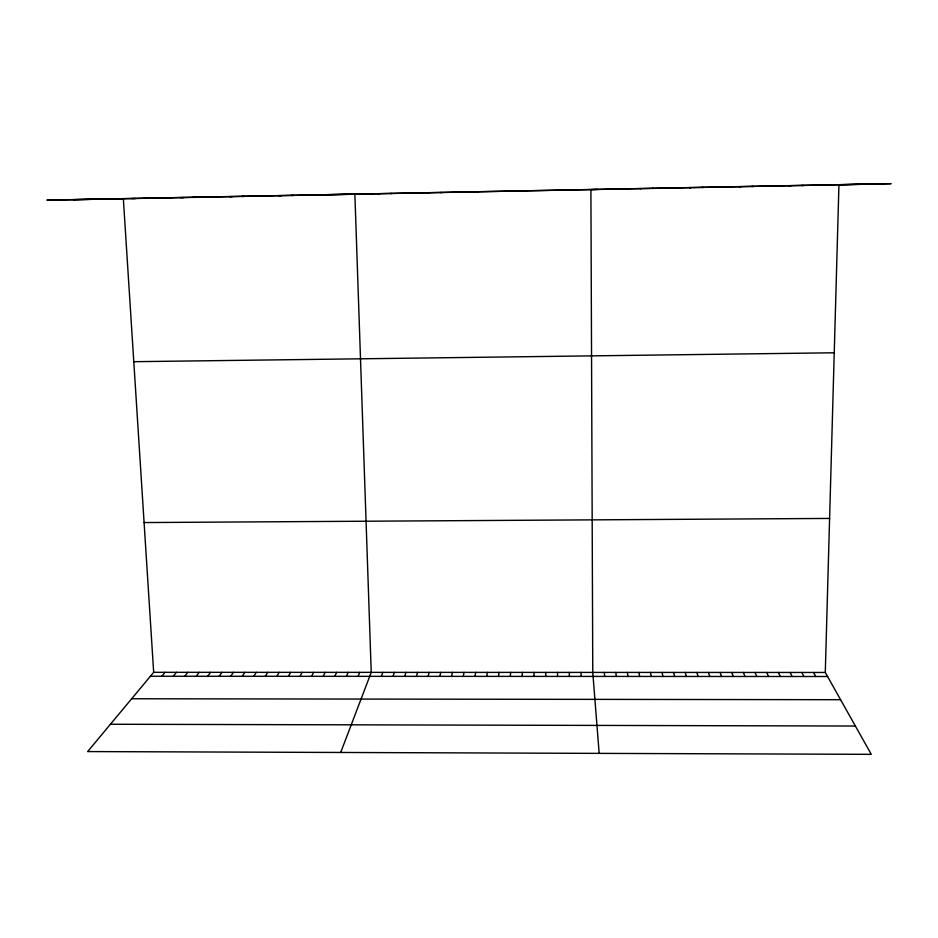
<?xml version="1.0" encoding="UTF-8"?>
<svg xmlns="http://www.w3.org/2000/svg" width="938" height="938" viewBox="0 0 938 938"><rect width="100%" height="100%" fill="white"/><g stroke="black" fill="none" stroke-linecap="round" stroke-linejoin="round"><path stroke-width="1.41" d="M545.717 676.404L545.787 672.405M825.288 672.464L838.947 184.786L891.1 183.66L46.9 200.146L123.347 198.762L153.68 672.323L87.656 751.573L871.285 754.34L825.288 672.464L153.68 672.323M533.91 676.392L534.074 672.405M522.103 676.392L522.372 672.405M510.319 676.38L510.682 672.394M498.535 676.38L498.993 672.394M486.775 676.38L487.326 672.394M475.015 676.368L475.672 672.394M463.266 676.368L464.017 672.394M451.541 676.368L452.386 672.382M439.816 676.357L440.754 672.382M428.103 676.357L429.147 672.382M416.402 676.345L417.539 672.382M404.724 676.345L405.943 672.382M393.045 676.345L394.359 672.37M381.379 676.333L382.798 672.37M340.705 752.464L371.237 672.37L354.869 194.236L319.049 194.834M358.082 676.321L359.688 672.37M346.45 676.321L348.15 672.358M334.831 676.321L336.625 672.358M323.223 676.31L325.111 672.358M311.627 676.31L313.597 672.358M300.031 676.31L302.106 672.358M288.458 676.298L290.628 672.347M276.898 676.298L279.161 672.347M265.337 676.286L267.693 672.347M253.799 676.286L256.25 672.347M242.274 676.286L244.806 672.335M230.748 676.275L233.374 672.335M219.234 676.275L221.954 672.335M207.744 676.275L210.558 672.335M196.253 676.263L199.161 672.335M184.774 676.263L187.776 672.323M173.307 676.251L176.403 672.323M161.852 676.251L165.029 672.323M597.459 189.394L590.905 189.628L592.769 672.417L599.171 753.378M627.792 188.913L628.437 188.89M640.115 188.667L640.865 188.655M677.142 187.952L678.233 187.917M652.438 188.432L653.317 188.409M664.784 188.186L665.769 188.163M689.524 187.706L690.72 187.682M701.905 187.459L703.207 187.436M714.299 187.225L715.717 187.19M726.704 186.979L728.24 186.943M739.121 186.744L740.774 186.697M764.001 186.252L765.877 186.216M776.465 186.005L778.446 185.97M788.94 185.771L791.027 185.724M801.415 185.525L803.62 185.478M813.914 185.278L816.236 185.232M826.425 185.032L828.852 184.985M751.561 186.498L753.32 186.451M73.434 199.665L872.938 184.059M131.777 198.586L135.424 198.528M143.96 198.352L147.512 198.281M156.165 198.117L159.612 198.047M168.383 197.871L171.713 197.812M180.612 197.637L183.836 197.578M192.853 197.402L195.983 197.343M205.105 197.156L208.13 197.109M217.37 196.921L220.289 196.863M229.646 196.675L232.46 196.628M241.934 196.441L244.642 196.394M254.233 196.194L256.836 196.148M266.556 195.96L269.054 195.913M278.879 195.714L281.271 195.679M291.226 195.479L293.512 195.432M303.572 195.233L305.753 195.198M315.942 194.998L318.017 194.963M365.527 194.025L367.18 194.002M377.955 193.779L379.491 193.756M390.396 193.545L391.826 193.521M402.859 193.298L404.172 193.275M415.323 193.052L416.542 193.04M427.798 192.806L428.912 192.794M452.796 192.325L453.687 192.313M440.297 192.571L441.294 192.548M477.852 191.833L478.521 191.821M465.318 192.079L466.104 192.067M133.782 361.693L834.245 352.782M144.089 522.56L829.602 518.433M150.408 676.251L827.551 676.509M131.648 698.763L840.589 699.701M110.414 724.253L855.386 726.035M813.551 672.464L815.72 676.497M801.838 672.464L803.901 676.497M790.124 672.464L792.094 676.497M778.423 672.464L780.299 676.486M766.745 672.452L768.515 676.486M755.067 672.452L756.743 676.486M743.4 672.452L744.983 676.474M731.746 672.452L733.223 676.474M720.103 672.44L721.486 676.462M708.471 672.44L709.761 676.462M696.852 672.44L698.036 676.462M685.244 672.44L686.335 676.45M673.648 672.44L674.633 676.45M662.064 672.429L662.955 676.439M650.48 672.429L651.277 676.439M638.919 672.429L639.622 676.439M627.358 672.429L627.968 676.427M615.82 672.417L616.325 676.427M604.283 672.417L604.693 676.427M581.009 672.417L581.22 676.415M569.26 672.417L569.378 676.404M557.512 672.405L557.535 676.404"/></g></svg>
